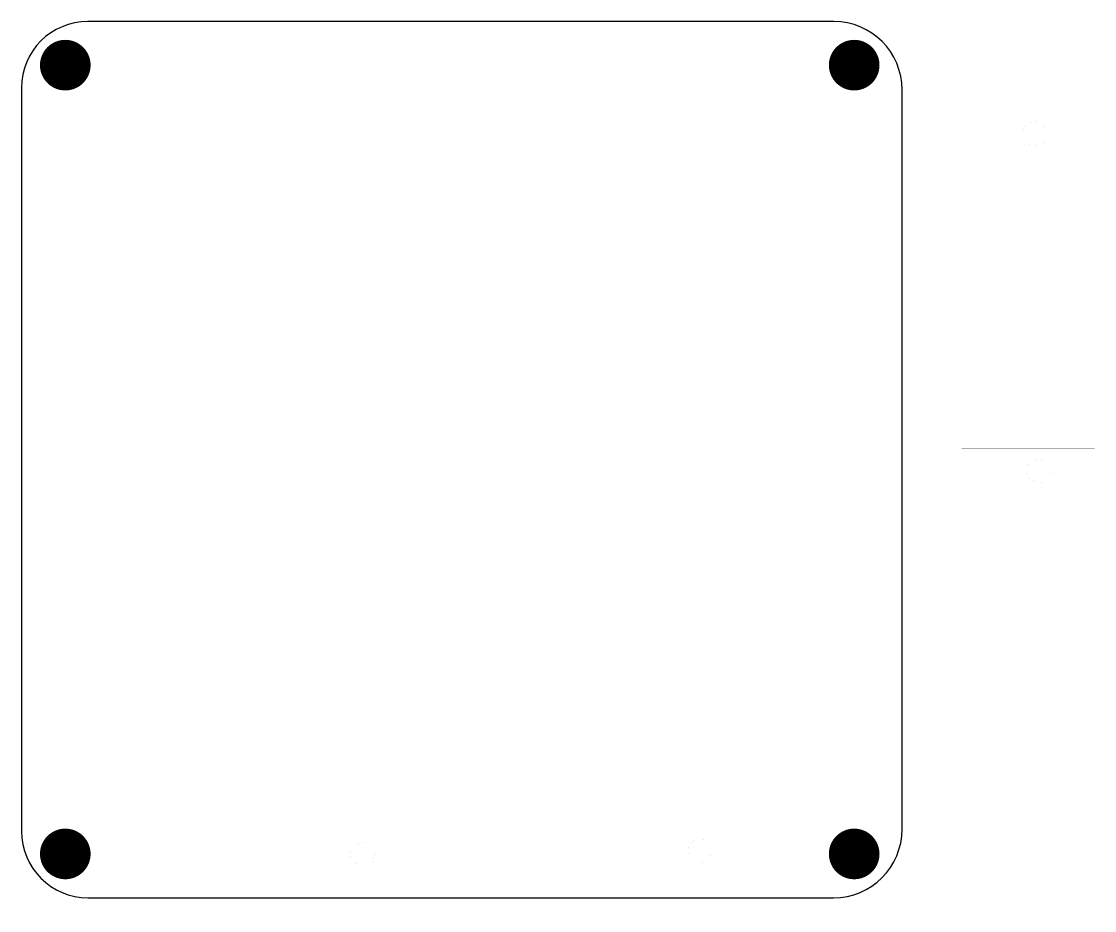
# Model space of a CAD drawing. Extents: x 1.1 to 82, y 0.2 to 67.2.
import ezdxf

# ---------------------------------------------------------------- set-up
doc = ezdxf.new("R2010")
doc.units = 0
doc.layers.add('18', color=82, linetype='CONTINUOUS')
doc.layers.add('20', color=7, linetype='CONTINUOUS')

# ---------------------------------------------------------------- blocks, each defined once
blk = doc.blocks.new('ROUNDV')
at = {"const_width": 0.5}
blk.add_lwpolyline([(0, -0.25, 1), (0, 0.25, 1), (0, -0.25)], format="xyb", dxfattribs=at)

msp = doc.modelspace()

# ---------------------------------------------------------------- linework, layer by layer
at = {"layer": '20'}
for p, q in [((62.3401, 67.173), (6.144, 67.173)), ((1.143, 62.172), (1.143, 6.1671)), ((67.488, 6.3069), (67.488, 62.0251)), ((6.1671, 1.143), (62.3241, 1.143))]:
    msp.add_line(p, q, dxfattribs=at)
for points, const_width in [([(77.4885, 57.82, 1), (77.4885, 59.62, 1), (77.4885, 57.82)], 0.001), ([(71.9885, 57.0203, 1), (71.9885, 57.0198)], 0.0005), ([(71.9887, 57.02, 1), (71.9882, 57.02)], 0.0005), ([(81.9885, 57.0198, 1), (81.9885, 57.0203)], 0.0005), ([(71.9885, 35.0203, 1), (71.9885, 35.0198)], 0.0005), ([(71.9882, 35.02, 1), (71.9887, 35.02)], 0.0005), ([(81.9885, 35.0198, 1), (81.9885, 35.0203)], 0.0005), ([(77.7658, 32.4215, 1), (77.7658, 34.2215, 1), (77.7658, 32.4215)], 0.001), ([(28.5433, 10.1805, 1), (28.5428, 10.1805)], 0.0005), ([(28.543, 10.1808, 1), (28.543, 10.1803)], 0.0005), ([(50.5433, 10.1805, 1), (50.5427, 10.1805)], 0.0005), ([(50.543, 10.1803, 1), (50.543, 10.1808)], 0.0005), ([(26.8445, 3.5032, 1), (26.8445, 5.3032, 1), (26.8445, 3.5032)], 0.001), ([(52.243, 3.7805, 1), (52.243, 5.5805, 1), (52.243, 3.7805)], 0.001), ([(28.5428, 0.1805, 1), (28.5433, 0.1805)], 0.0005), ([(50.5427, 0.1805, 1), (50.5433, 0.1805)], 0.0005)]:
    msp.add_lwpolyline(points, format="xyb", dxfattribs=dict(at, const_width=const_width))
at = {"layer": '20', "const_width": 0.001}
for points in [[(71.9885, 35.02), (71.9885, 57.02)], [(71.9885, 57.02), (81.9885, 57.02)], [(81.9885, 35.02), (71.9885, 35.02)], [(28.543, 0.1805), (28.543, 10.1805)], [(28.543, 10.1805), (50.543, 10.1805)], [(50.543, 10.1805), (50.543, 0.1805)]]:
    msp.add_lwpolyline(points, dxfattribs=at)
at = {"layer": '20'}
for centre, radius, start, end in [((6.144, 62.172), 5.001, 90, 180), ((62.3401, 62.0251), 5.1479, 0, 90), ((6.1671, 6.1671), 5.0241, 180, 270), ((62.3241, 6.3069), 5.1639, 270, 0)]:
    msp.add_arc(centre, radius, start, end, dxfattribs=at)

# ---------------------------------------------------------------- block references
at = {"layer": '18', "xscale": 3.816, "yscale": 3.816}
for p in [(4.445, 63.881), (4.445, 63.881), (63.881, 63.881), (63.881, 63.881), (4.445, 4.445), (4.445, 4.445), (63.881, 4.445), (63.881, 4.445)]:
    msp.add_blockref('ROUNDV', p, dxfattribs=at)

doc.saveas('drawing.dxf')
